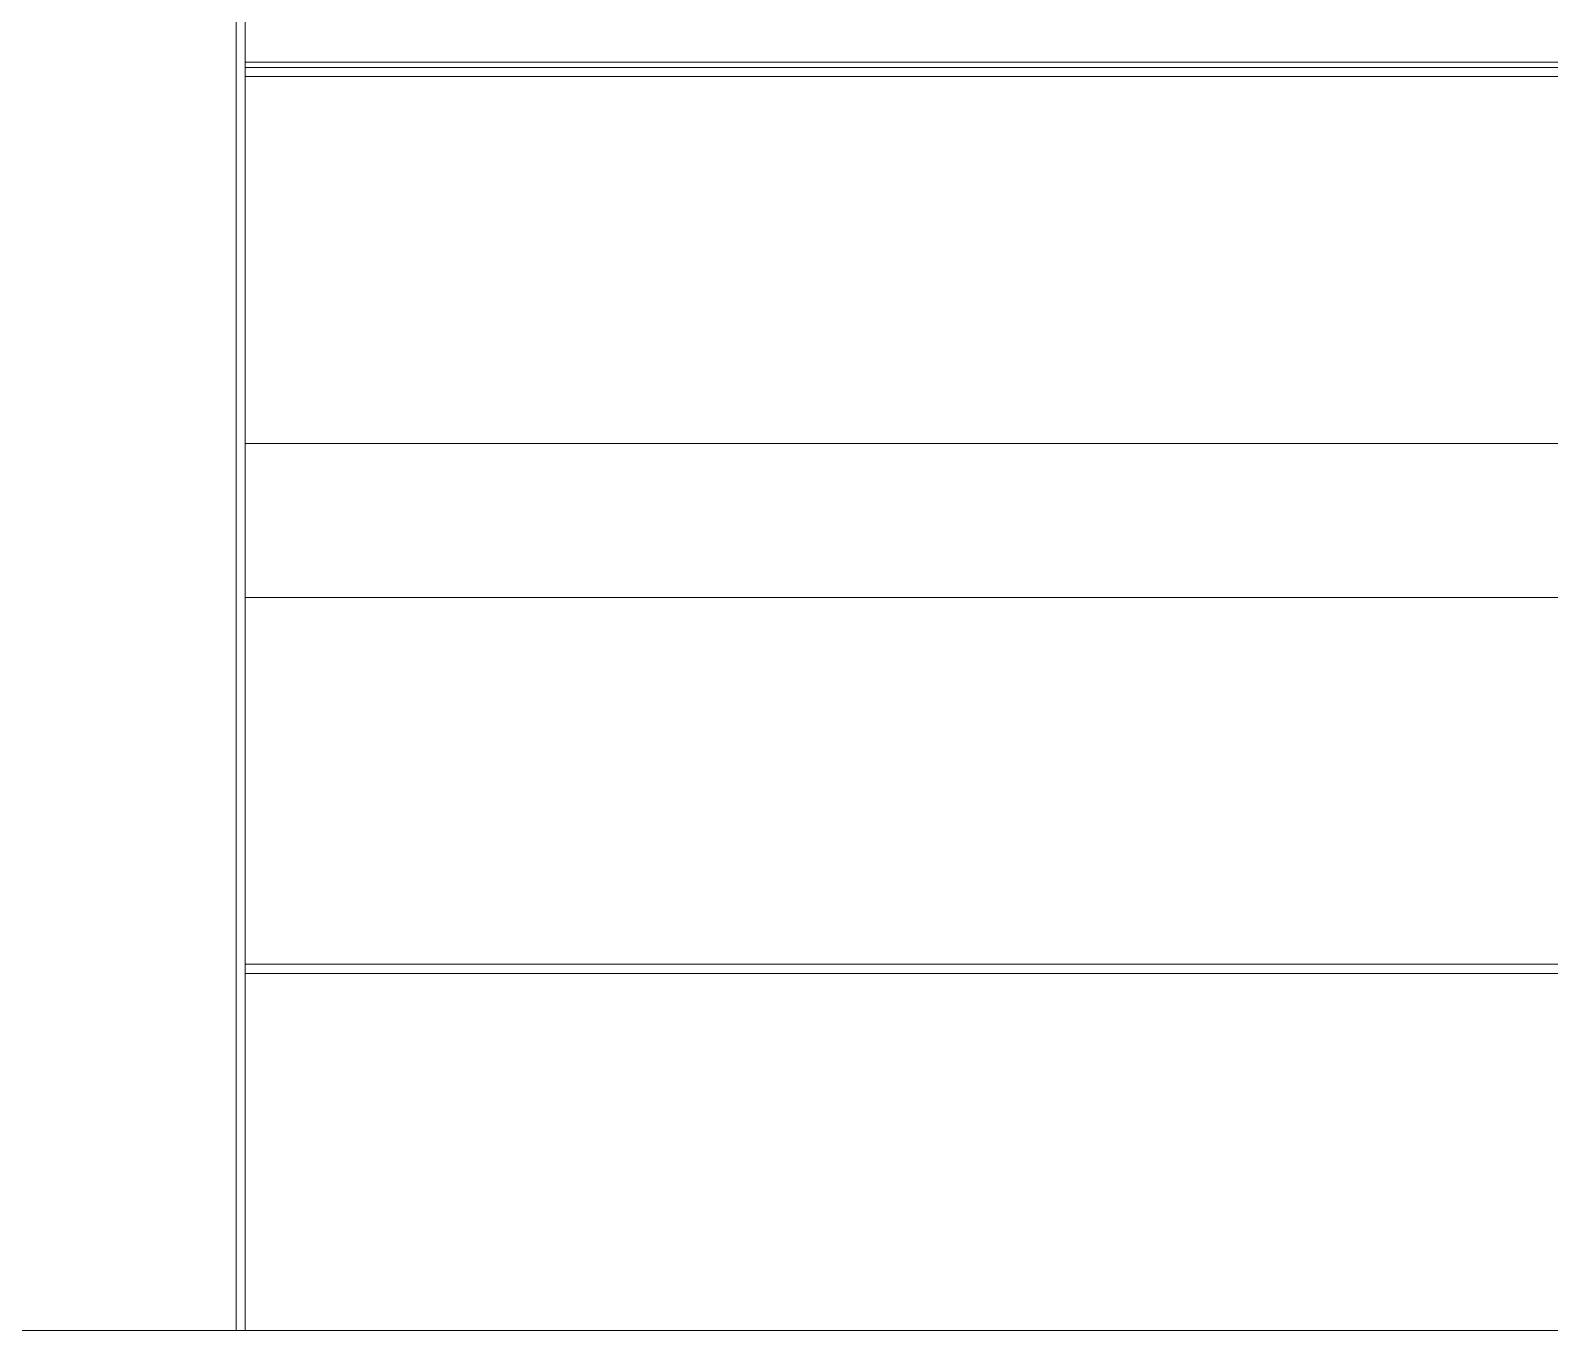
# Model space of a CAD drawing. Header units: millimetres. Extents: x 0 to 1189, y 0 to 841.
# Drawn here: x 375.1 to 391.87, y 455.35 to 469.7 of the extents above; entities that cross this region are included whole.
import ezdxf

# ---------------------------------------------------------------- set-up
doc = ezdxf.new("R2010")
doc.units = ezdxf.units.MM
doc.layers.get('0').update_dxf_attribs({"lineweight": 18})

msp = doc.modelspace()

# ---------------------------------------------------------------- linework, layer by layer
at = {"color": 8, "linetype": 'Continuous', "lineweight": 15}
msp.add_line((377.374, 514.6316), (377.374, 455.3483), dxfattribs=at)
at = {"color": 7, "linetype": 'Continuous', "lineweight": 15}
for p, q in [((377.474, 506.3483), (377.474, 455.3483)), ((377.474, 469.3483), (427.474, 469.3483)), ((427.474, 469.291), (377.474, 469.291)), ((427.474, 469.191), (377.474, 469.191)), ((427.474, 465.141), (377.474, 465.141)), ((427.474, 463.441), (377.474, 463.441)), ((427.474, 459.391), (377.474, 459.391)), ((427.474, 459.291), (377.474, 459.291)), ((365.474, 455.3483), (499.474, 455.3483))]:
    msp.add_line(p, q, dxfattribs=at)

doc.saveas('drawing.dxf')
